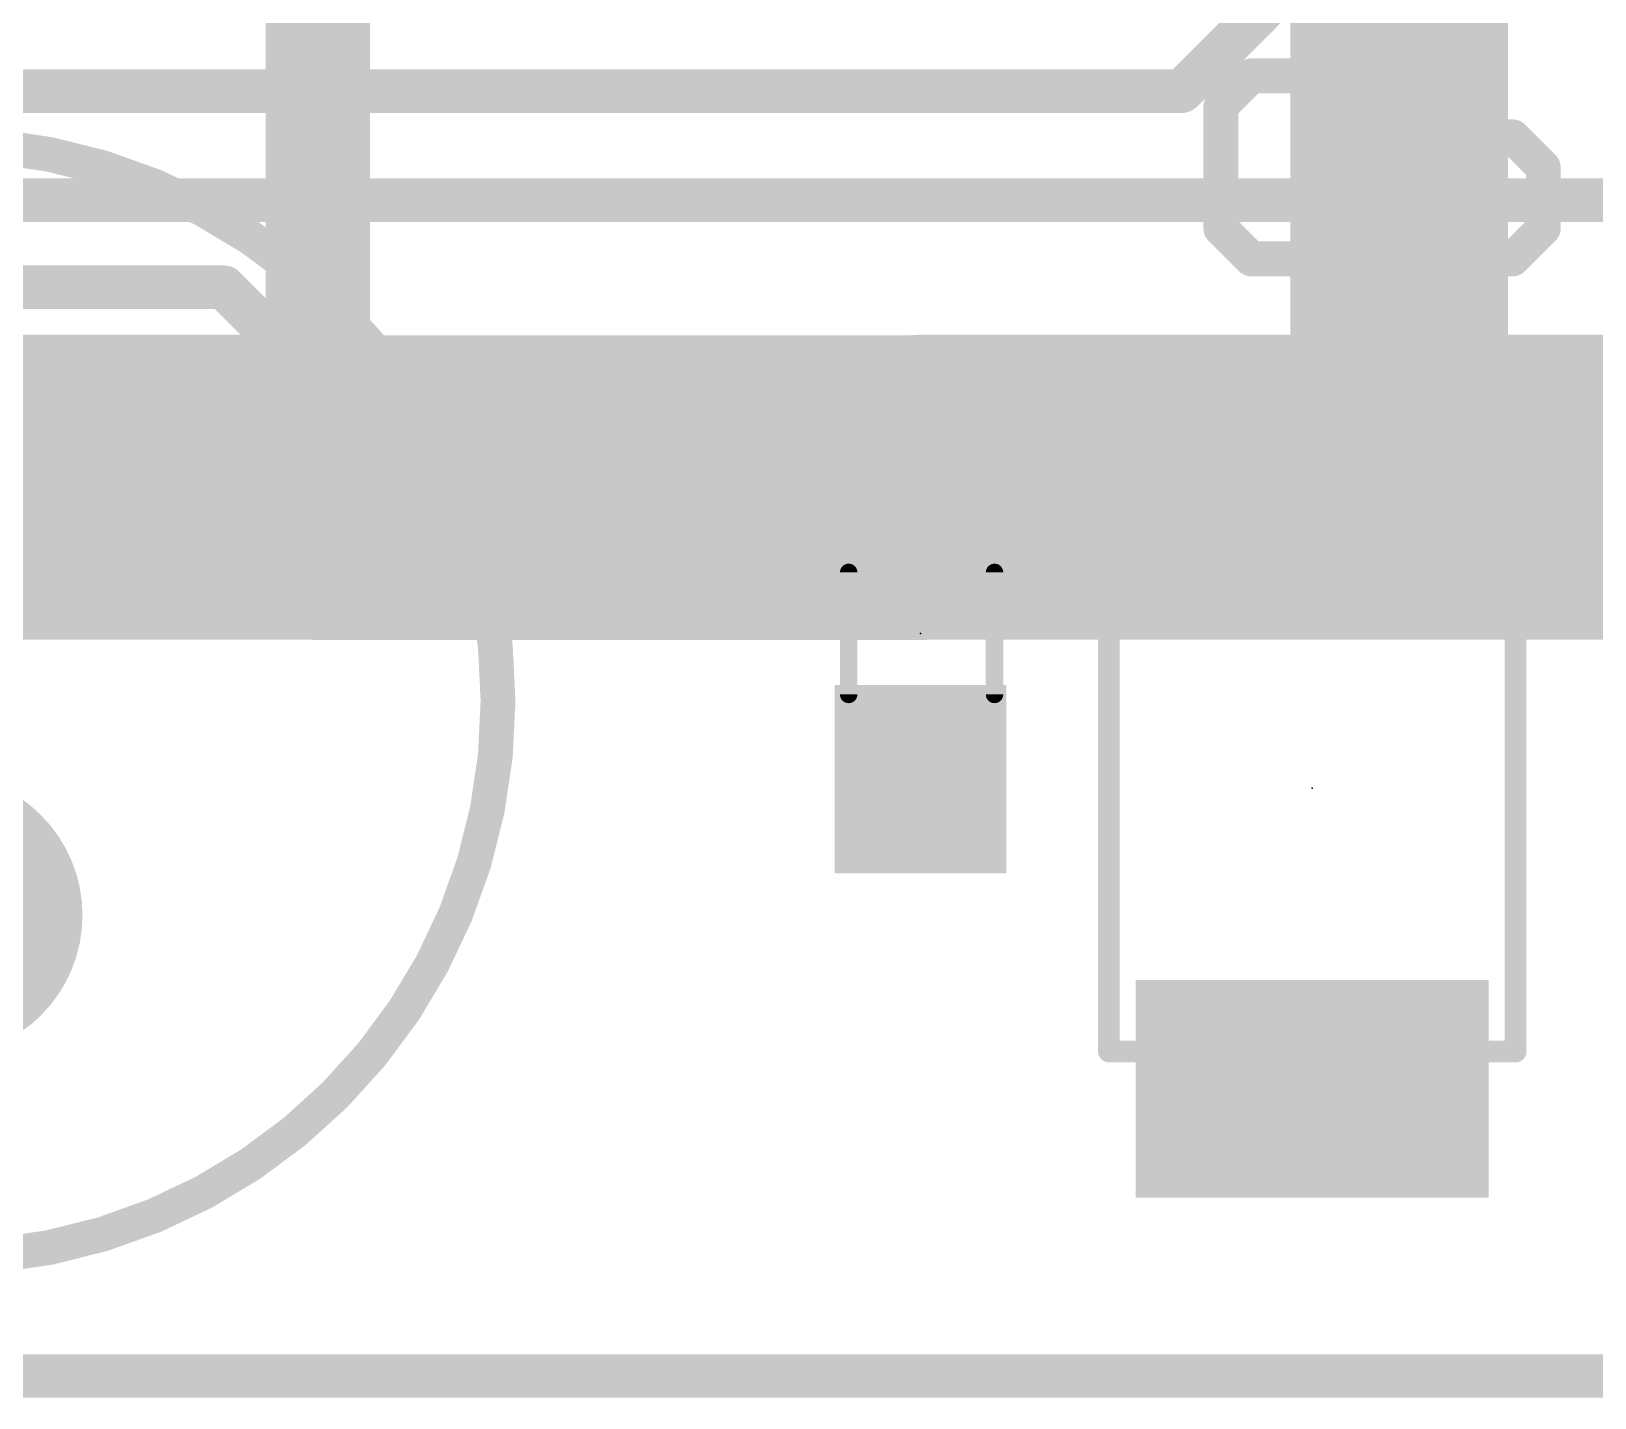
# Model space of a CAD drawing. Extents: x -8 to 102, y -79 to 54.
# Drawn here: x 67.46 to 76.58, y -0.13 to 7.84 of the extents above; entities that cross this region are included whole.
import ezdxf

# ---------------------------------------------------------------- set-up
doc = ezdxf.new("R2010")
doc.units = 0
for name, color, linetype in [('1', 12, 'CONTINUOUS'), ('16', 132, 'CONTINUOUS'), ('17', 110, 'CONTINUOUS'), ('20', 53, 'CONTINUOUS'), ('21', 41, 'CONTINUOUS'), ('23', 53, 'CONTINUOUS'), ('51', 53, 'CONTINUOUS')]:
    doc.layers.add(name, color=color, linetype=linetype)

# ---------------------------------------------------------------- blocks, each defined once
blk = doc.blocks.new('RECT')
blk.add_solid([(-0.5, -0.5), (0.5, -0.5), (-0.5, 0.5), (0.5, 0.5)])
blk = doc.blocks.new('SQUAREP')
blk.add_solid([(-0.5, -0.5), (0.5, -0.5), (-0.5, 0.5), (0.5, 0.5)])
blk = doc.blocks.new('ROUNDP')
at = {"const_width": 0.5}
blk.add_lwpolyline([(0, -0.25, 1), (0, 0.25, 1), (0, -0.25)], format="xyb", dxfattribs=at)

msp = doc.modelspace()

# ---------------------------------------------------------------- linework, layer by layer
at = {"layer": '1'}
for points, const_width in [([(75.438, 15.494), (75.438, 5.184)], 1.27), ([(69.127, 14.732), (69.127, 5.184)], 0.6096), ([(60.198, 5.187), (66.929, 5.187)], 1.778), ([(66.929, 5.187), (66.929, 5.184)], 1.778), ([(66.929, 5.184), (69.127, 5.184)], 1.778), ([(69.127, 5.184), (69.127, 5.1807)], 1.778), ([(69.127, 5.1807), (72.644, 5.1807)], 1.778), ([(72.644, 5.1807), (72.644, 5.184)], 1.778), ([(72.644, 5.184), (74.93, 5.184)], 1.778), ([(74.93, 5.184), (81.661, 5.184)], 1.778), ([(75.438, 5.184), (74.93, 5.184)], 1.27), ([(74.93, 5.184), (74.93, 5.1807)], 1.27), ([(0, 0), (101.6, 0)], 0.254)]:
    msp.add_lwpolyline(points, dxfattribs=dict(at, const_width=const_width))
for points, const_width in [([(67.3735, 5.187, 1), (66.4845, 5.187)], 0.889), ([(66.929, 4.7425, 1), (66.929, 5.6315)], 0.889), ([(69.5715, 5.184, 1), (68.6825, 5.184)], 0.889), ([(69.127, 5.6252, 1), (69.127, 4.7362)], 0.889), ([(69.127, 4.7395, 1), (69.127, 5.6285)], 0.889), ([(73.0885, 5.184, 1), (72.1995, 5.184)], 0.889), ([(72.644, 5.6285, 1), (72.644, 4.7395)], 0.889), ([(72.644, 4.7362, 1), (72.644, 5.6252)], 0.889), ([(74.93, 5.6285, 1), (74.93, 4.7395)], 0.889), ([(74.93, 4.7395, 1), (74.93, 5.6285)], 0.889), ([(74.93, 5.5015, 1), (74.93, 4.8665)], 0.635), ([(75.2475, 5.184, 1), (74.6125, 5.184)], 0.635), ([(75.438, 4.8665, 1), (75.438, 5.5015)], 0.635), ([(66.4845, 5.184, 1), (67.3735, 5.184)], 0.889), ([(68.6825, 5.1807, 1), (69.5715, 5.1807)], 0.889), ([(72.1995, 5.1807, 1), (73.0885, 5.1807)], 0.889), ([(74.6125, 5.1807, 1), (75.2475, 5.1807)], 0.635), ([(75.1205, 5.184, 1), (75.7555, 5.184)], 0.635), ([(68.9746, 5.184, 1), (69.2794, 5.184)], 0.3048)]:
    msp.add_lwpolyline(points, format="xyb", dxfattribs=dict(at, const_width=const_width))
at = {"layer": '16', "const_width": 0.254}
for points in [[(74.168, 7.493), (74.93, 8.255)], [(35.687, 7.493), (74.168, 7.493)], [(63.373, 6.858), (79.248, 6.858)], [(68.58, 6.35), (63.754, 6.35)], [(69.85, 5.08), (68.58, 6.35)], [(69.85, 5.08), (90.17, 5.08)], [(0, 0), (101.6, 0)]]:
    msp.add_lwpolyline(points, dxfattribs=at)
at = {"layer": '16', "const_width": 0.127}
for points in [[(74.1231, 7.5379, 1), (74.2129, 7.4481)], [(74.168, 7.4295, 1), (74.168, 7.5565)], [(68.6249, 6.3949, 1), (68.5351, 6.3051)], [(68.58, 6.2865, 1), (68.58, 6.4135)], [(69.85, 5.1435, 1), (69.85, 5.0165)], [(69.8051, 5.0351, 1), (69.8949, 5.1249)]]:
    msp.add_lwpolyline(points, format="xyb", dxfattribs=at)
at = {"layer": '20', "const_width": 0.2032}
msp.add_lwpolyline([(0, 0), (101.6, 0)], dxfattribs=at)
at = {"layer": '21', "const_width": 0.2032}
for points in [[(74.5746, 7.5828), (74.3966, 7.4049)], [(74.9305, 7.5828), (74.5746, 7.5828)], [(75.1084, 7.4049), (74.9305, 7.5828)], [(74.3966, 7.4049), (74.3966, 6.6931)], [(75.7439, 7.2269), (75.566, 7.049)], [(76.0999, 7.2269), (75.7439, 7.2269)], [(76.2778, 7.049), (76.0999, 7.2269)], [(75.566, 7.049), (75.566, 6.6931)], [(76.2778, 6.6931), (76.2778, 7.049)], [(74.3966, 6.6931), (74.5746, 6.5151)], [(74.9305, 6.5151), (75.1084, 6.6931)], [(75.566, 6.6931), (75.7439, 6.5151)], [(76.0999, 6.5151), (76.2778, 6.6931)], [(74.5746, 6.5151), (74.9305, 6.5151)], [(75.7439, 6.5151), (76.0999, 6.5151)]]:
    msp.add_lwpolyline(points, dxfattribs=at)
at = {"layer": '21'}
for points, const_width in [([(74.5746, 7.6336, 1), (74.5746, 7.532)], 0.1016), ([(74.6105, 7.5469, 1), (74.5386, 7.6187)], 0.1016), ([(74.9664, 7.6187, 1), (74.8945, 7.5469)], 0.1016), ([(74.9305, 7.532, 1), (74.9305, 7.6336)], 0.1016), ([(74.4474, 7.4049, 1), (74.3458, 7.4049)], 0.1016), ([(74.3607, 7.4408, 1), (74.4325, 7.3689)], 0.1016), ([(75.0725, 7.3689, 1), (75.1443, 7.4408)], 0.1016), ([(75.7439, 7.2777, 1), (75.7439, 7.1761)], 0.1016), ([(75.7799, 7.191, 1), (75.708, 7.2628)], 0.1016), ([(76.1358, 7.2628, 1), (76.0639, 7.191)], 0.1016), ([(76.0999, 7.1761, 1), (76.0999, 7.2777)], 0.1016), ([(66.929, 0.687, 1), (66.929, 7.187, 1), (66.929, 0.687)], 0.2032), ([(75.6168, 7.049, 1), (75.5152, 7.049)], 0.1016), ([(75.5301, 7.0849, 1), (75.6019, 7.013)], 0.1016), ([(76.3286, 7.049, 1), (76.227, 7.049)], 0.1016), ([(76.2419, 7.013, 1), (76.3137, 7.0849)], 0.1016), ([(74.4325, 6.729, 1), (74.3607, 6.6571)], 0.1016), ([(75.1443, 6.6571, 1), (75.0725, 6.729)], 0.1016), ([(75.6019, 6.729, 1), (75.5301, 6.6571)], 0.1016), ([(76.3137, 6.6571, 1), (76.2419, 6.729)], 0.1016), ([(74.3458, 6.6931, 1), (74.4474, 6.6931)], 0.1016), ([(75.5152, 6.6931, 1), (75.6168, 6.6931)], 0.1016), ([(76.227, 6.6931, 1), (76.3286, 6.6931)], 0.1016), ([(74.5746, 6.5659, 1), (74.5746, 6.4643)], 0.1016), ([(74.5386, 6.4792, 1), (74.6105, 6.551)], 0.1016), ([(74.8945, 6.551, 1), (74.9664, 6.4792)], 0.1016), ([(74.9305, 6.4643, 1), (74.9305, 6.5659)], 0.1016), ([(75.7439, 6.5659, 1), (75.7439, 6.4643)], 0.1016), ([(75.708, 6.4792, 1), (75.7799, 6.551)], 0.1016), ([(76.0639, 6.551, 1), (76.1358, 6.4792)], 0.1016), ([(76.0999, 6.4643, 1), (76.0999, 6.5659)], 0.1016)]:
    msp.add_lwpolyline(points, format="xyb", dxfattribs=dict(at, const_width=const_width))
at = {"layer": '23'}
for p in [(72.644, 4.3307), (74.93, 3.429)]:
    msp.add_point(p, dxfattribs=at)
at = {"layer": '51'}
for points, const_width in [([(73.7752, 4.9655, 1), (73.7117, 4.9655)], 0.0635), ([(73.7435, 4.9973, 1), (73.7435, 4.9338)], 0.0635), ([(76.1483, 4.9655, 1), (76.0847, 4.9655)], 0.0635), ([(76.1165, 4.9338, 1), (76.1165, 4.9973)], 0.0635), ([(72.2504, 4.6867, 1), (72.1996, 4.6867)], 0.0508), ([(73.1014, 4.6867, 1), (73.0506, 4.6867)], 0.0508), ([(72.1996, 3.9747, 1), (72.2504, 3.9747)], 0.0508), ([(73.0506, 3.9747, 1), (73.1014, 3.9747)], 0.0508), ([(73.7117, 1.8925, 1), (73.7752, 1.8925)], 0.0635), ([(73.7435, 1.9243, 1), (73.7435, 1.8608)], 0.0635), ([(76.0847, 1.8925, 1), (76.1483, 1.8925)], 0.0635), ([(76.1165, 1.8608, 1), (76.1165, 1.9243)], 0.0635)]:
    msp.add_lwpolyline(points, format="xyb", dxfattribs=dict(at, const_width=const_width))
for points, const_width in [([(73.7435, 1.8925), (73.7435, 4.9655)], 0.127), ([(73.7435, 4.9655), (76.1165, 4.9655)], 0.127), ([(76.1165, 4.9655), (76.1165, 1.8925)], 0.127), ([(72.225, 4.6867), (72.225, 3.9747)], 0.1016), ([(73.076, 4.6867), (73.076, 3.9747)], 0.1016), ([(76.1165, 1.8925), (73.7435, 1.8925)], 0.127)]:
    msp.add_lwpolyline(points, dxfattribs=dict(at, const_width=const_width))

# ---------------------------------------------------------------- block references
at = {"layer": '1', "xscale": 1.27, "yscale": 2.06, "rotation": 270}
for p in [(74.93, 5.184), (74.93, 1.674)]:
    msp.add_blockref('RECT', p, dxfattribs=at)
at = {"layer": '1', "xscale": 1.1, "rotation": 270}
for p in [(72.644, 5.1807), (72.644, 3.4807)]:
    msp.add_blockref('RECT', p, dxfattribs=at)
at = {"layer": '17', "xscale": 1.651, "yscale": 1.651, "rotation": 90}
for name, p in [('SQUAREP', (66.929, 5.187)), ('SQUAREP', (66.929, 5.187)), ('ROUNDP', (66.929, 2.687)), ('ROUNDP', (66.929, 2.687))]:
    msp.add_blockref(name, p, dxfattribs=at)
at = {"layer": '51', "xscale": 0.5001, "yscale": 0.95, "rotation": 270}
for p in [(72.6491, 4.9188), (72.6491, 3.7505)]:
    msp.add_blockref('RECT', p, dxfattribs=at)

doc.saveas('drawing.dxf')
